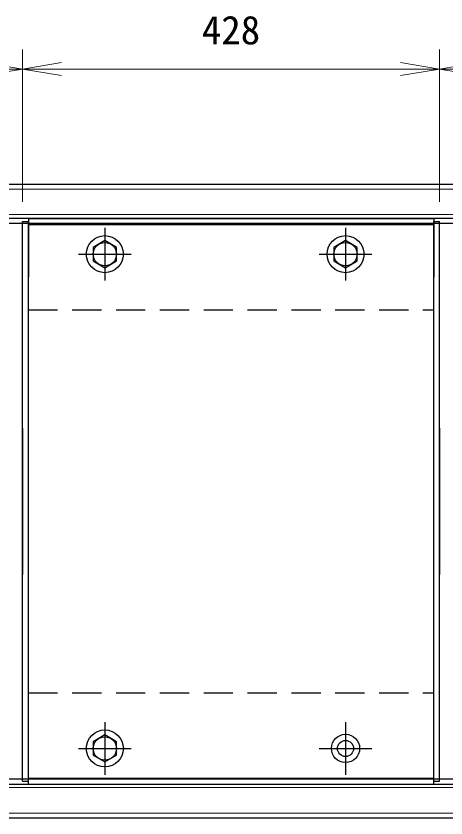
# Model space of a CAD drawing. Units: millimetres at full size, sheet at 1:20; details may follow other scales. Extents: x 0 to 8400, y 0 to 5940.
# Drawn here: x 5879 to 6321, y 527 to 1350 of the extents above; entities that cross this region are included whole.
import ezdxf
from ezdxf.enums import TextEntityAlignment as Align

# ---------------------------------------------------------------- set-up
doc = ezdxf.new("R2010")
doc.units = ezdxf.units.MM
doc.header["$LTSCALE"] = 20
doc.linetypes.add('USER3', pattern=[15, 9.375, -1.875, 1.875, -1.875])
doc.linetypes.add('USER4', pattern=[2.25, 1.5, -0.75])
for name, color, linetype, lineweight in [('1', 7, 'Continuous', 9), ('_0-E_50-BASEPLATE', 3, 'Continuous', 25), ('_1-9_20-FRAME', 2, 'Continuous', 25), ('CON（太線）', 1, 'Continuous', 25), ('寸法線', 7, 'Continuous', 9), ('構造物-寸法', 7, 'Continuous', 9)]:
    doc.layers.add(name, color=color, linetype=linetype, lineweight=lineweight)
doc.styles.add('ＭＳ ゴシック', font='')
doc.styles.get('ＭＳ ゴシック').set_extended_font_data('MS Gothic')

# ---------------------------------------------------------------- blocks, each defined once
blk = doc.blocks.new('open_arrow')
at = {"color": 0, "linetype": 'Continuous', "lineweight": -2}
blk.add_lwpolyline([(7.5, 1.25), (0, 0), (7.5, -1.25)], dxfattribs=at)

msp = doc.modelspace()

# ---------------------------------------------------------------- linework, layer by layer
at = {"layer": '1'}
for p, q in [((7100.14, 1172.19), (5100.14, 1172.19)), ((7100.14, 532.31), (5100.14, 532.31))]:
    msp.add_line(p, q, dxfattribs=at)
at = {"layer": '_0-E_50-BASEPLATE'}
msp.add_circle((6217.64, 598.53), 14.5, dxfattribs=at)
at = {"layer": '_1-9_20-FRAME'}
for p, q in [((5886.14, 565.03), (5886.14, 1139.03)), ((5886.14, 1139.03), (5892.14, 1139.03)), ((5892.14, 1142.03), (5892.14, 1136.03)), ((5892.14, 1142.03), (6308.14, 1142.03)), ((5892.14, 1142.03), (5892.14, 1082.03)), ((5892.14, 565.03), (5892.14, 1139.03)), ((5892.14, 1136.03), (6308.14, 1136.03)), ((6308.14, 1142.03), (6308.14, 1136.03)), ((6308.14, 1142.03), (6308.14, 1082.03)), ((6308.14, 565.03), (6308.14, 1139.03)), ((6308.14, 1139.03), (6314.14, 1139.03)), ((6314.14, 565.03), (6314.14, 1139.03)), ((5970.64, 1119.38), (5958.64, 1112.46)), ((5982.64, 1112.46), (5970.64, 1119.38)), ((6217.64, 1119.38), (6205.64, 1112.46)), ((6229.64, 1112.46), (6217.64, 1119.38)), ((5958.64, 1112.46), (5958.64, 1098.6)), ((5982.64, 1098.6), (5982.64, 1112.46)), ((6205.64, 1112.46), (6205.64, 1098.6)), ((6229.64, 1098.6), (6229.64, 1112.46)), ((5958.64, 1098.6), (5970.64, 1091.67)), ((5970.64, 1091.67), (5982.64, 1098.6)), ((6205.64, 1098.6), (6217.64, 1091.67)), ((6217.64, 1091.67), (6229.64, 1098.6)), ((5886.14, 927.03), (5886.14, 777.03)), ((6314.14, 927.03), (6314.14, 777.03)), ((5892.14, 562.03), (5892.14, 622.03)), ((6308.14, 562.03), (6308.14, 622.03)), ((5970.64, 612.38), (5958.64, 605.46)), ((5982.64, 605.46), (5970.64, 612.38)), ((5958.64, 605.46), (5958.64, 591.6)), ((5982.64, 591.6), (5982.64, 605.46)), ((5958.64, 591.6), (5970.64, 584.67)), ((5970.64, 584.67), (5982.64, 591.6)), ((5892.14, 562.03), (5892.14, 568.03)), ((5892.14, 568.03), (6308.14, 568.03)), ((6308.14, 562.03), (6308.14, 568.03)), ((5886.14, 565.03), (5892.14, 565.03)), ((5892.14, 562.03), (6308.14, 562.03)), ((6308.14, 565.03), (6314.14, 565.03))]:
    msp.add_line(p, q, dxfattribs=at)
at = {"layer": '_1-9_20-FRAME', "color": 4, "linetype": 'USER3'}
for p, q in [((5970.64, 1132.53), (5970.64, 1078.53)), ((6217.64, 1132.53), (6217.64, 1078.53)), ((5943.64, 1105.53), (5997.64, 1105.53)), ((6190.64, 1105.53), (6244.64, 1105.53)), ((5970.64, 625.53), (5970.64, 571.53)), ((6217.64, 625.53), (6217.64, 571.53)), ((5943.64, 598.53), (5997.64, 598.53)), ((6190.64, 598.53), (6244.64, 598.53))]:
    msp.add_line(p, q, dxfattribs=at)
at = {"layer": '_1-9_20-FRAME', "linetype": 'USER4'}
for p, q in [((5892.14, 1048.53), (6308.14, 1048.53)), ((5892.14, 655.53), (6308.14, 655.53))]:
    msp.add_line(p, q, dxfattribs=at)
at = {"layer": '_1-9_20-FRAME'}
for centre, radius in [((5970.64, 1105.53), 19), ((6217.64, 1105.53), 19), ((5970.64, 1105.53), 12), ((6217.64, 1105.53), 12), ((5970.64, 598.53), 19), ((5970.64, 598.53), 12), ((6217.64, 598.53), 8.25)]:
    msp.add_circle(centre, radius, dxfattribs=at)
at = {"layer": 'CON（太線）'}
for p, q in [((5100.14, 1177.25), (7100.14, 1177.25)), ((5100.14, 1142.47), (7100.14, 1142.47)), ((5105.14, 1137.25), (7095.14, 1137.25)), ((5100.14, 562.03), (7100.14, 562.03)), ((5105.14, 567.25), (7095.14, 567.25)), ((5100.14, 527.25), (7100.14, 527.25))]:
    msp.add_line(p, q, dxfattribs=at)
at = {"layer": '寸法線', "color": 2}
for p, q in [((5100.14, 1146.13), (7100.14, 1146.13)), ((5100.14, 558.37), (7100.14, 558.37))]:
    msp.add_line(p, q, dxfattribs=at)
at = {"layer": '構造物-寸法'}
for p, q in [((5886.14, 1159.03), (5886.14, 1315.42)), ((5886.14, 1159.03), (5886.14, 1315.42)), ((6314.14, 1159.03), (6314.14, 1315.42)), ((6314.14, 1159.03), (6314.14, 1315.42)), ((5100.14, 1295.42), (5886.14, 1295.42)), ((6314.14, 1295.42), (5886.14, 1295.42)), ((6314.14, 1295.42), (7100.14, 1295.42))]:
    msp.add_line(p, q, dxfattribs=at)

# ---------------------------------------------------------------- block references
at = {"layer": '構造物-寸法', "xscale": 5.33, "yscale": 5.33, "rotation": 180}
for p in [(5886.14, 1295.42), (6314.14, 1295.42)]:
    msp.add_blockref('open_arrow', p, dxfattribs=at)
at = {"layer": '構造物-寸法', "xscale": 5.33, "yscale": 5.33}
for p in [(5886.14, 1295.42), (6314.14, 1295.42)]:
    msp.add_blockref('open_arrow', p, dxfattribs=at)

# ---------------------------------------------------------------- texts
at = {"layer": '構造物-寸法', "style": 'ＭＳ ゴシック'}
msp.add_text('428', height=29.33, dxfattribs=at).set_placement((6100.14, 1335.42), align=Align.MIDDLE_CENTER)

doc.saveas('drawing.dxf')
